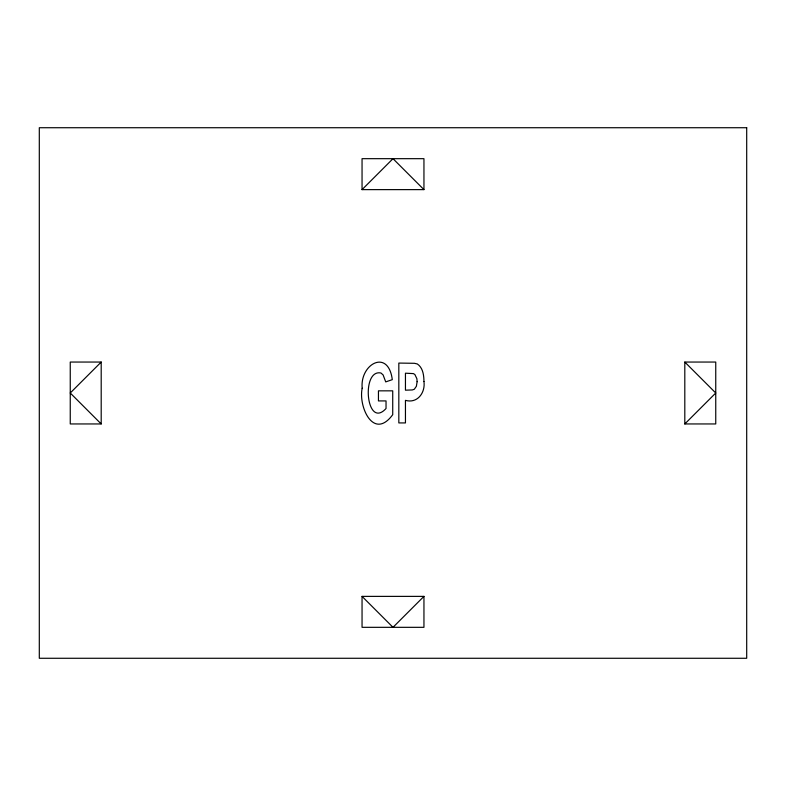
<?xml version="1.0" encoding="UTF-8"?>
<svg xmlns="http://www.w3.org/2000/svg" width="786" height="786" viewBox="0 0 786 786"><rect width="100%" height="100%" fill="white"/><g stroke="black" fill="none" stroke-linecap="round" stroke-linejoin="round"><path stroke-width="1.18" d="M101.198 362.051L70.249 393L101.198 423.949L70.249 423.949L70.249 362.051L101.198 362.051L101.198 423.949M362.051 189.623L393 158.674L423.949 189.623L423.949 158.674L362.051 158.674L362.051 189.623L423.949 189.623M423.949 596.378L393 627.326L362.051 596.378L362.051 627.326L423.949 627.326L423.949 596.378L362.051 596.378M684.803 423.949L715.751 393L684.803 362.051L715.751 362.051L715.751 423.949L684.803 423.949L684.803 362.051M362.189 388.255C358.2 406.362 373.399 440.926 392.725 414.684L392.725 390.839L378.449 390.839L378.449 400.919L386.034 400.919L386.034 408.514C366.217 430.06 360.823 368.713 380.964 373.016L383.116 374.932L385.72 381.898L392.293 379.648C388.264 348.277 359.762 364.016 362.189 388.255M423.949 381.485C425.511 392.587 417.513 403.798 405.448 400.349L405.448 422.927L398.826 422.927L398.826 363.073L414.438 363.299L417.327 363.967C422.966 367.769 423.89 375.217 423.949 381.485M417.13 381.652L416.374 386.299L414.31 389.247L412.336 389.944L405.448 390.18L405.448 373.193L413.416 373.605L414.88 374.539L416.865 378.665L417.13 381.652M746.7 127.725L39.3 127.725L39.3 658.275L746.7 658.275L746.7 127.725"/></g></svg>
